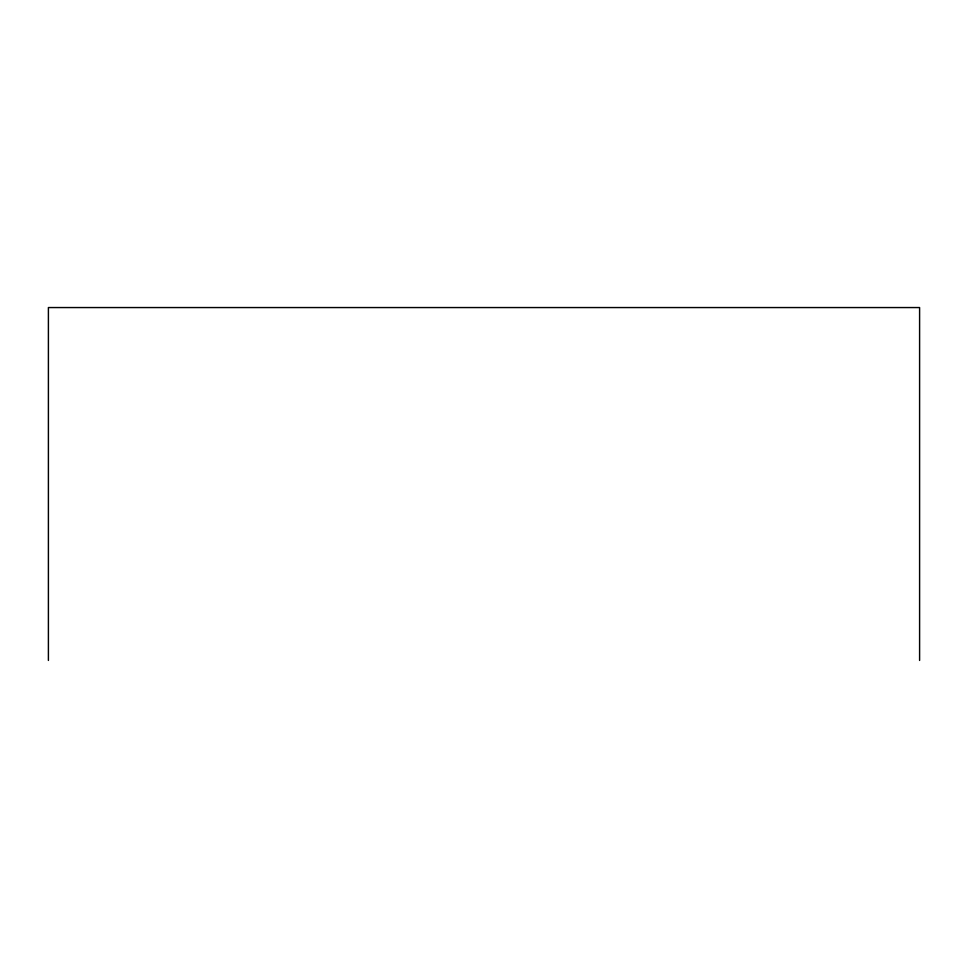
<?xml version="1.0" encoding="UTF-8"?>
<svg xmlns="http://www.w3.org/2000/svg" width="968" height="968" viewBox="0 0 968 968"><rect width="100%" height="100%" fill="white"/><g stroke="black" fill="none" stroke-linecap="round" stroke-linejoin="round"><path stroke-width="1.45" d="M919.6 660.442L919.6 307.558L48.4 307.558L48.4 660.442"/></g></svg>
